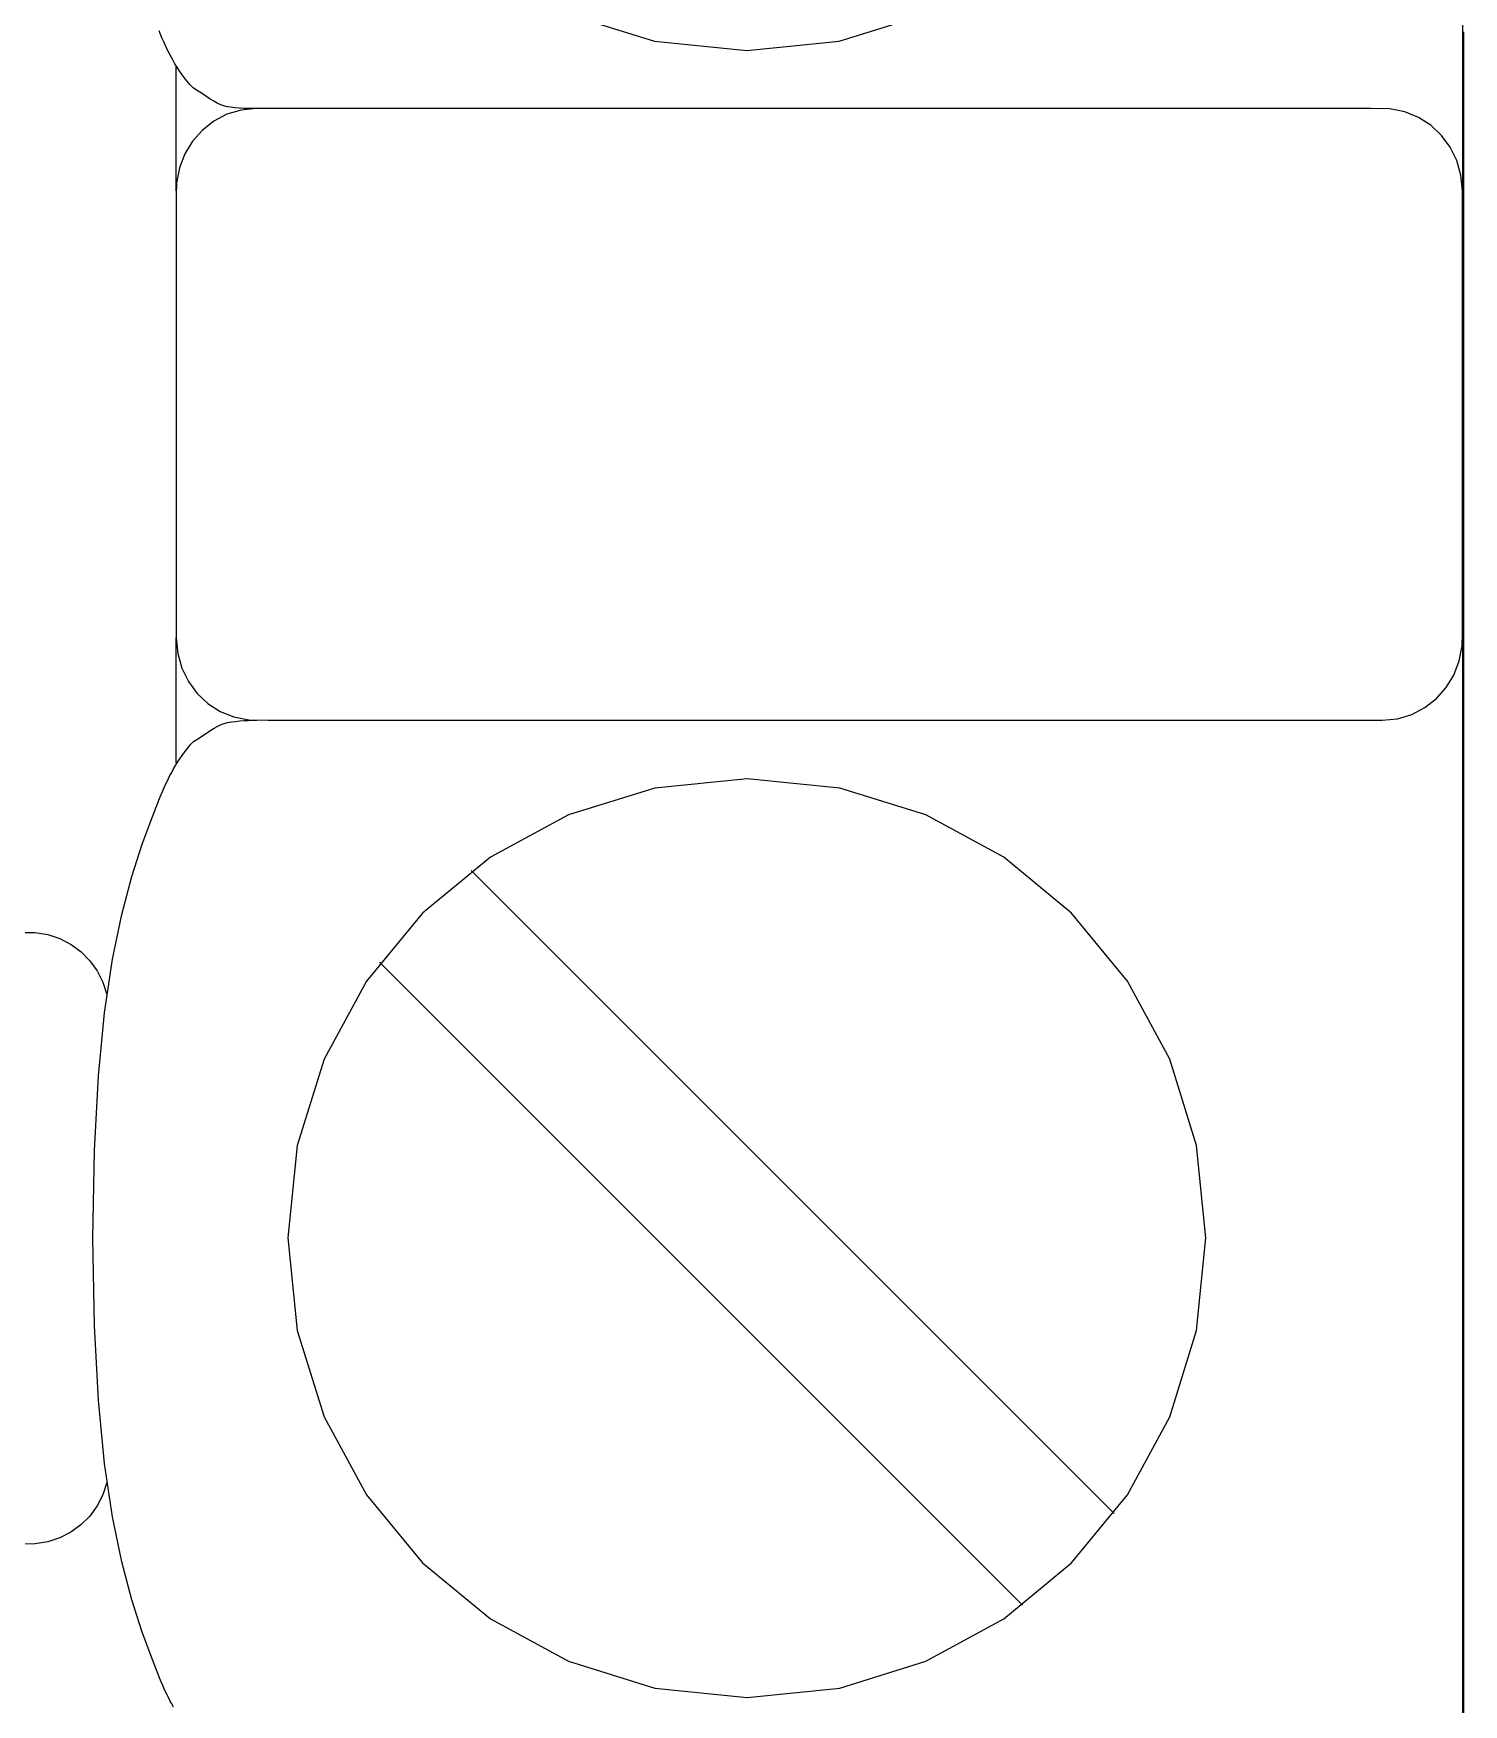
# Model space of a CAD drawing. Extents: x 1 to 47.7, y 0.2 to 35.
# Drawn here: x 35.401 to 35.922, y 9.965 to 10.574 of the extents above; entities that cross this region are included whole.
import ezdxf

# ---------------------------------------------------------------- set-up
doc = ezdxf.new("R2010")
doc.units = 0
doc.header["$MEASUREMENT"] = 0
for name, color, linetype in [('5_1___24__TARGET_LEDS___12', 7, 'CONTINUOUS'), ('6_1__EMPTY_IO_BOARD_POSITI', 7, 'CONTINUOUS'), ('6_2___8__INDEPENDENT_INPUT', 7, 'CONTINUOUS'), ('6_3___8__OPTOISO_INDEPENDE', 7, 'CONTINUOUS'), ('6_4___24__OPTOISO_INDEPEND', 7, 'CONTINUOUS'), ('6_5___8__INDEPENDENT_INPUT', 7, 'CONTINUOUS'), ('6_6___8__INDEPENDENT_INPUT', 7, 'CONTINUOUS'), ('6_7___8__OPTOISO_INDEPENDE', 7, 'CONTINUOUS'), ('6_8___8__OPTOISO_INDEPENDE', 7, 'CONTINUOUS')]:
    doc.layers.add(name, color=color, linetype=linetype)

msp = doc.modelspace()

# ---------------------------------------------------------------- linework, layer by layer
at = {"layer": '5_1___24__TARGET_LEDS___12'}
for points in [[(35.92211, 9.53743), (35.92211, 9.65881), (35.92211, 9.78465), (35.92211, 9.91449), (35.92211, 10.04789), (35.92211, 10.18442), (35.92211, 10.32361), (35.92211, 10.46504), (35.92211, 10.75278)], [(35.59601, 10.58108), (35.62743, 10.57133), (35.66113, 10.56793), (35.69481, 10.57133), (35.72618, 10.58108)], [(35.48242, 10.54681), (35.48092, 10.54682), (35.47935, 10.54684), (35.47775, 10.54689), (35.47615, 10.54697), (35.47459, 10.54709), (35.47311, 10.54726), (35.47174, 10.54749), (35.47051, 10.54778), (35.46937, 10.5482), (35.46812, 10.5488), (35.46687, 10.54948), (35.4656, 10.55024), (35.46433, 10.55105), (35.46306, 10.55188), (35.4618, 10.55273), (35.46054, 10.55356), (35.45929, 10.55435), (35.45813, 10.55558), (35.45707, 10.55689), (35.45607, 10.55817), (35.45515, 10.55943), (35.45428, 10.56067), (35.45347, 10.5619), (35.45271, 10.56313), (35.45201, 10.56436), (35.45134, 10.5656), (35.45072, 10.56677), (35.45016, 10.56786), (35.44964, 10.56892), (35.44913, 10.56998), (35.44862, 10.57109), (35.44809, 10.57229), (35.44753, 10.57361), (35.44691, 10.57511)], [(35.45318, 10.51682), (35.45318, 10.56237)], [(35.45318, 10.30842), (35.45318, 10.35397)], [(35.45218, 9.96435), (35.45152, 9.96558), (35.4509, 9.96675), (35.45034, 9.96784), (35.44981, 9.9689), (35.4493, 9.96996), (35.44879, 9.97108), (35.44827, 9.97227), (35.4477, 9.9736), (35.44708, 9.9751), (35.4446, 9.98142), (35.44079, 9.9917), (35.43698, 10.00349), (35.43331, 10.0173), (35.42995, 10.03368), (35.42707, 10.05314), (35.42481, 10.07621), (35.42334, 10.10341), (35.42281, 10.13527), (35.42334, 10.16713), (35.42481, 10.19433), (35.42707, 10.2174), (35.42995, 10.23686), (35.43331, 10.25323), (35.43698, 10.26705), (35.44079, 10.27884), (35.4446, 10.28912), (35.44708, 10.29543), (35.4477, 10.29693), (35.44827, 10.29826), (35.44879, 10.29946), (35.4493, 10.30057), (35.44981, 10.30163), (35.45034, 10.30269), (35.4509, 10.30378), (35.45152, 10.30495), (35.45218, 10.30619), (35.45289, 10.30742), (35.45365, 10.30865), (35.45446, 10.30988), (35.45532, 10.31112), (35.45625, 10.31238), (35.45724, 10.31366), (35.45831, 10.31497), (35.45946, 10.3162), (35.46071, 10.31699), (35.46197, 10.31782), (35.46324, 10.31866), (35.46451, 10.3195), (35.46578, 10.32031), (35.46704, 10.32106), (35.4683, 10.32175), (35.46955, 10.32235), (35.47069, 10.32277), (35.47191, 10.32308), (35.47329, 10.32334), (35.47477, 10.32354), (35.47633, 10.3237), (35.47793, 10.32382), (35.47953, 10.3239), (35.4811, 10.32394), (35.4826, 10.32395)], [(35.79496, 10.03492), (35.5607, 10.26919)], [(35.39427, 10.24664), (35.40177, 10.24657), (35.40643, 10.24584), (35.41081, 10.24439), (35.41486, 10.24228), (35.4185, 10.23957), (35.42169, 10.23632), (35.42436, 10.2326), (35.42646, 10.22847), (35.42793, 10.22399)], [(35.76154, 10.0015), (35.52727, 10.23576)], [(35.42793, 10.04621), (35.42643, 10.04178), (35.42431, 10.03769), (35.42163, 10.034), (35.41844, 10.03079), (35.41479, 10.02811), (35.41076, 10.02602), (35.4064, 10.02459), (35.40176, 10.02387), (35.39427, 10.0238)]]:
    msp.add_lwpolyline(points, dxfattribs=at)
for points in [[(35.48242, 10.54681), (35.47686, 10.54627), (35.47165, 10.54471), (35.4669, 10.54225), (35.46269, 10.53896), (35.45913, 10.53497), (35.45632, 10.53036), (35.45435, 10.52524), (35.45331, 10.51971), (35.45318, 10.5152), (35.45318, 10.5034), (35.45318, 10.48284), (35.45318, 10.45672), (35.45318, 10.42822), (35.45318, 10.40051), (35.45318, 10.37677), (35.45318, 10.3602), (35.45318, 10.35397), (35.45371, 10.34827), (35.45522, 10.34293), (35.45763, 10.33805), (35.46083, 10.33373), (35.46472, 10.33008), (35.46921, 10.32719), (35.47421, 10.32516), (35.4796, 10.3241), (35.48651, 10.32396), (35.51624, 10.32396), (35.56802, 10.32396), (35.63382, 10.32396), (35.70563, 10.32396), (35.77544, 10.32396), (35.83524, 10.32396), (35.87699, 10.32396), (35.89269, 10.32396), (35.89825, 10.3245), (35.90346, 10.32606), (35.90821, 10.32853), (35.91242, 10.33182), (35.91598, 10.33582), (35.91879, 10.34043), (35.92076, 10.34555), (35.9218, 10.35108), (35.92193, 10.35559), (35.92193, 10.36739), (35.92193, 10.38794), (35.92193, 10.41406), (35.92193, 10.44257), (35.92193, 10.47028), (35.92193, 10.49402), (35.92193, 10.51059), (35.92193, 10.51682), (35.9214, 10.52252), (35.91989, 10.52786), (35.91748, 10.53273), (35.91428, 10.53705), (35.91039, 10.5407), (35.9059, 10.54359), (35.9009, 10.54561), (35.89551, 10.54667), (35.8886, 10.54681), (35.85887, 10.54681), (35.80709, 10.54681), (35.74129, 10.54681), (35.66948, 10.54681), (35.59966, 10.54681), (35.53987, 10.54681), (35.49812, 10.54681)], [(35.66131, 9.96792), (35.69499, 9.97132), (35.72636, 9.98107), (35.75474, 9.9965), (35.77946, 10.01694), (35.79986, 10.04172), (35.81526, 10.07016), (35.82499, 10.10159), (35.82838, 10.13534), (35.82499, 10.16904), (35.81526, 10.20043), (35.79986, 10.22884), (35.77946, 10.2536), (35.75474, 10.27403), (35.72636, 10.28946), (35.69499, 10.29921), (35.66131, 10.3026), (35.6276, 10.29921), (35.59619, 10.28946), (35.56775, 10.27403), (35.54295, 10.2536), (35.52249, 10.22884), (35.50703, 10.20043), (35.49726, 10.16904), (35.49386, 10.13534), (35.49726, 10.10159), (35.50703, 10.07016), (35.52249, 10.04172), (35.54295, 10.01694), (35.56775, 9.9965), (35.59619, 9.98107), (35.6276, 9.97132)]]:
    msp.add_lwpolyline(points, close=True, dxfattribs=at)
at = {"layer": '6_1__EMPTY_IO_BOARD_POSITI'}
msp.add_lwpolyline([(35.92235, 10.5748), (35.92235, 10.37493), (35.92235, 10.17909), (35.92235, 9.98849), (35.92235, 9.80436), (35.92235, 9.71511), (35.92235, 9.62793)], dxfattribs=at)
at = {"layer": '6_2___8__INDEPENDENT_INPUT'}
for points in [[(35.92211, 9.53743), (35.92211, 9.65881), (35.92211, 9.78465), (35.92211, 9.91449), (35.92211, 10.04789), (35.92211, 10.18442), (35.92211, 10.32361), (35.92211, 10.46504), (35.92211, 10.75278)], [(35.59601, 10.58108), (35.62743, 10.57133), (35.66113, 10.56793), (35.69481, 10.57133), (35.72618, 10.58108)], [(35.48242, 10.54681), (35.48092, 10.54682), (35.47935, 10.54684), (35.47775, 10.54689), (35.47615, 10.54697), (35.47459, 10.54709), (35.47311, 10.54726), (35.47174, 10.54749), (35.47051, 10.54778), (35.46937, 10.5482), (35.46812, 10.5488), (35.46687, 10.54948), (35.4656, 10.55024), (35.46433, 10.55105), (35.46306, 10.55188), (35.4618, 10.55273), (35.46054, 10.55356), (35.45929, 10.55435), (35.45813, 10.55558), (35.45707, 10.55689), (35.45607, 10.55817), (35.45515, 10.55943), (35.45428, 10.56067), (35.45347, 10.5619), (35.45271, 10.56313), (35.45201, 10.56436), (35.45134, 10.5656), (35.45072, 10.56677), (35.45016, 10.56786), (35.44964, 10.56892), (35.44913, 10.56998), (35.44862, 10.57109), (35.44809, 10.57229), (35.44753, 10.57361), (35.44691, 10.57511)], [(35.45318, 10.51682), (35.45318, 10.56237)], [(35.45318, 10.30842), (35.45318, 10.35397)], [(35.45218, 9.96435), (35.45152, 9.96558), (35.4509, 9.96675), (35.45034, 9.96784), (35.44981, 9.9689), (35.4493, 9.96996), (35.44879, 9.97108), (35.44827, 9.97227), (35.4477, 9.9736), (35.44708, 9.9751), (35.4446, 9.98142), (35.44079, 9.9917), (35.43698, 10.00349), (35.43331, 10.0173), (35.42995, 10.03368), (35.42707, 10.05314), (35.42481, 10.07621), (35.42334, 10.10341), (35.42281, 10.13527), (35.42334, 10.16713), (35.42481, 10.19433), (35.42707, 10.2174), (35.42995, 10.23686), (35.43331, 10.25323), (35.43698, 10.26705), (35.44079, 10.27884), (35.4446, 10.28912), (35.44708, 10.29543), (35.4477, 10.29693), (35.44827, 10.29826), (35.44879, 10.29946), (35.4493, 10.30057), (35.44981, 10.30163), (35.45034, 10.30269), (35.4509, 10.30378), (35.45152, 10.30495), (35.45218, 10.30619), (35.45289, 10.30742), (35.45365, 10.30865), (35.45446, 10.30988), (35.45532, 10.31112), (35.45625, 10.31238), (35.45724, 10.31366), (35.45831, 10.31497), (35.45946, 10.3162), (35.46071, 10.31699), (35.46197, 10.31782), (35.46324, 10.31866), (35.46451, 10.3195), (35.46578, 10.32031), (35.46704, 10.32106), (35.4683, 10.32175), (35.46955, 10.32235), (35.47069, 10.32277), (35.47191, 10.32308), (35.47329, 10.32334), (35.47477, 10.32354), (35.47633, 10.3237), (35.47793, 10.32382), (35.47953, 10.3239), (35.4811, 10.32394), (35.4826, 10.32395)], [(35.79496, 10.03492), (35.5607, 10.26919)], [(35.39427, 10.24664), (35.40177, 10.24657), (35.40643, 10.24584), (35.41081, 10.24439), (35.41486, 10.24228), (35.4185, 10.23957), (35.42169, 10.23632), (35.42436, 10.2326), (35.42646, 10.22847), (35.42793, 10.22399)], [(35.76154, 10.0015), (35.52727, 10.23576)], [(35.42793, 10.04621), (35.42643, 10.04178), (35.42431, 10.03769), (35.42163, 10.034), (35.41844, 10.03079), (35.41479, 10.02811), (35.41076, 10.02602), (35.4064, 10.02459), (35.40176, 10.02387), (35.39427, 10.0238)]]:
    msp.add_lwpolyline(points, dxfattribs=at)
for points in [[(35.48242, 10.54681), (35.47686, 10.54627), (35.47165, 10.54471), (35.4669, 10.54225), (35.46269, 10.53896), (35.45913, 10.53497), (35.45632, 10.53036), (35.45435, 10.52524), (35.45331, 10.51971), (35.45318, 10.5152), (35.45318, 10.5034), (35.45318, 10.48284), (35.45318, 10.45672), (35.45318, 10.42822), (35.45318, 10.40051), (35.45318, 10.37677), (35.45318, 10.3602), (35.45318, 10.35397), (35.45371, 10.34827), (35.45522, 10.34293), (35.45763, 10.33805), (35.46083, 10.33373), (35.46472, 10.33008), (35.46921, 10.32719), (35.47421, 10.32516), (35.4796, 10.3241), (35.48651, 10.32396), (35.51624, 10.32396), (35.56802, 10.32396), (35.63382, 10.32396), (35.70563, 10.32396), (35.77544, 10.32396), (35.83524, 10.32396), (35.87699, 10.32396), (35.89269, 10.32396), (35.89825, 10.3245), (35.90346, 10.32606), (35.90821, 10.32853), (35.91242, 10.33182), (35.91598, 10.33582), (35.91879, 10.34043), (35.92076, 10.34555), (35.9218, 10.35108), (35.92193, 10.35559), (35.92193, 10.36739), (35.92193, 10.38794), (35.92193, 10.41406), (35.92193, 10.44257), (35.92193, 10.47028), (35.92193, 10.49402), (35.92193, 10.51059), (35.92193, 10.51682), (35.9214, 10.52252), (35.91989, 10.52786), (35.91748, 10.53273), (35.91428, 10.53705), (35.91039, 10.5407), (35.9059, 10.54359), (35.9009, 10.54561), (35.89551, 10.54667), (35.8886, 10.54681), (35.85887, 10.54681), (35.80709, 10.54681), (35.74129, 10.54681), (35.66948, 10.54681), (35.59966, 10.54681), (35.53987, 10.54681), (35.49812, 10.54681)], [(35.66131, 9.96792), (35.69499, 9.97132), (35.72636, 9.98107), (35.75474, 9.9965), (35.77946, 10.01694), (35.79986, 10.04172), (35.81526, 10.07016), (35.82499, 10.10159), (35.82838, 10.13534), (35.82499, 10.16904), (35.81526, 10.20043), (35.79986, 10.22884), (35.77946, 10.2536), (35.75474, 10.27403), (35.72636, 10.28946), (35.69499, 10.29921), (35.66131, 10.3026), (35.6276, 10.29921), (35.59619, 10.28946), (35.56775, 10.27403), (35.54295, 10.2536), (35.52249, 10.22884), (35.50703, 10.20043), (35.49726, 10.16904), (35.49386, 10.13534), (35.49726, 10.10159), (35.50703, 10.07016), (35.52249, 10.04172), (35.54295, 10.01694), (35.56775, 9.9965), (35.59619, 9.98107), (35.6276, 9.97132)]]:
    msp.add_lwpolyline(points, close=True, dxfattribs=at)
at = {"layer": '6_3___8__OPTOISO_INDEPENDE'}
for points in [[(35.92211, 9.53743), (35.92211, 9.65881), (35.92211, 9.78465), (35.92211, 9.91449), (35.92211, 10.04789), (35.92211, 10.18442), (35.92211, 10.32361), (35.92211, 10.46504), (35.92211, 10.75278)], [(35.59601, 10.58108), (35.62743, 10.57133), (35.66113, 10.56793), (35.69481, 10.57133), (35.72618, 10.58108)], [(35.48242, 10.54681), (35.48092, 10.54682), (35.47935, 10.54684), (35.47775, 10.54689), (35.47615, 10.54697), (35.47459, 10.54709), (35.47311, 10.54726), (35.47174, 10.54749), (35.47051, 10.54778), (35.46937, 10.5482), (35.46812, 10.5488), (35.46687, 10.54948), (35.4656, 10.55024), (35.46433, 10.55105), (35.46306, 10.55188), (35.4618, 10.55273), (35.46054, 10.55356), (35.45929, 10.55435), (35.45813, 10.55558), (35.45707, 10.55689), (35.45607, 10.55817), (35.45515, 10.55943), (35.45428, 10.56067), (35.45347, 10.5619), (35.45271, 10.56313), (35.45201, 10.56436), (35.45134, 10.5656), (35.45072, 10.56677), (35.45016, 10.56786), (35.44964, 10.56892), (35.44913, 10.56998), (35.44862, 10.57109), (35.44809, 10.57229), (35.44753, 10.57361), (35.44691, 10.57511)], [(35.45318, 10.51682), (35.45318, 10.56237)], [(35.45318, 10.30842), (35.45318, 10.35397)], [(35.45218, 9.96435), (35.45152, 9.96558), (35.4509, 9.96675), (35.45034, 9.96784), (35.44981, 9.9689), (35.4493, 9.96996), (35.44879, 9.97108), (35.44827, 9.97227), (35.4477, 9.9736), (35.44708, 9.9751), (35.4446, 9.98142), (35.44079, 9.9917), (35.43698, 10.00349), (35.43331, 10.0173), (35.42995, 10.03368), (35.42707, 10.05314), (35.42481, 10.07621), (35.42334, 10.10341), (35.42281, 10.13527), (35.42334, 10.16713), (35.42481, 10.19433), (35.42707, 10.2174), (35.42995, 10.23686), (35.43331, 10.25323), (35.43698, 10.26705), (35.44079, 10.27884), (35.4446, 10.28912), (35.44708, 10.29543), (35.4477, 10.29693), (35.44827, 10.29826), (35.44879, 10.29946), (35.4493, 10.30057), (35.44981, 10.30163), (35.45034, 10.30269), (35.4509, 10.30378), (35.45152, 10.30495), (35.45218, 10.30619), (35.45289, 10.30742), (35.45365, 10.30865), (35.45446, 10.30988), (35.45532, 10.31112), (35.45625, 10.31238), (35.45724, 10.31366), (35.45831, 10.31497), (35.45946, 10.3162), (35.46071, 10.31699), (35.46197, 10.31782), (35.46324, 10.31866), (35.46451, 10.3195), (35.46578, 10.32031), (35.46704, 10.32106), (35.4683, 10.32175), (35.46955, 10.32235), (35.47069, 10.32277), (35.47191, 10.32308), (35.47329, 10.32334), (35.47477, 10.32354), (35.47633, 10.3237), (35.47793, 10.32382), (35.47953, 10.3239), (35.4811, 10.32394), (35.4826, 10.32395)], [(35.79496, 10.03492), (35.5607, 10.26919)], [(35.39427, 10.24664), (35.40177, 10.24657), (35.40643, 10.24584), (35.41081, 10.24439), (35.41486, 10.24228), (35.4185, 10.23957), (35.42169, 10.23632), (35.42436, 10.2326), (35.42646, 10.22847), (35.42793, 10.22399)], [(35.76154, 10.0015), (35.52727, 10.23576)], [(35.42793, 10.04621), (35.42643, 10.04178), (35.42431, 10.03769), (35.42163, 10.034), (35.41844, 10.03079), (35.41479, 10.02811), (35.41076, 10.02602), (35.4064, 10.02459), (35.40176, 10.02387), (35.39427, 10.0238)]]:
    msp.add_lwpolyline(points, dxfattribs=at)
for points in [[(35.48242, 10.54681), (35.47686, 10.54627), (35.47165, 10.54471), (35.4669, 10.54225), (35.46269, 10.53896), (35.45913, 10.53497), (35.45632, 10.53036), (35.45435, 10.52524), (35.45331, 10.51971), (35.45318, 10.5152), (35.45318, 10.5034), (35.45318, 10.48284), (35.45318, 10.45672), (35.45318, 10.42822), (35.45318, 10.40051), (35.45318, 10.37677), (35.45318, 10.3602), (35.45318, 10.35397), (35.45371, 10.34827), (35.45522, 10.34293), (35.45763, 10.33805), (35.46083, 10.33373), (35.46472, 10.33008), (35.46921, 10.32719), (35.47421, 10.32516), (35.4796, 10.3241), (35.48651, 10.32396), (35.51624, 10.32396), (35.56802, 10.32396), (35.63382, 10.32396), (35.70563, 10.32396), (35.77544, 10.32396), (35.83524, 10.32396), (35.87699, 10.32396), (35.89269, 10.32396), (35.89825, 10.3245), (35.90346, 10.32606), (35.90821, 10.32853), (35.91242, 10.33182), (35.91598, 10.33582), (35.91879, 10.34043), (35.92076, 10.34555), (35.9218, 10.35108), (35.92193, 10.35559), (35.92193, 10.36739), (35.92193, 10.38794), (35.92193, 10.41406), (35.92193, 10.44257), (35.92193, 10.47028), (35.92193, 10.49402), (35.92193, 10.51059), (35.92193, 10.51682), (35.9214, 10.52252), (35.91989, 10.52786), (35.91748, 10.53273), (35.91428, 10.53705), (35.91039, 10.5407), (35.9059, 10.54359), (35.9009, 10.54561), (35.89551, 10.54667), (35.8886, 10.54681), (35.85887, 10.54681), (35.80709, 10.54681), (35.74129, 10.54681), (35.66948, 10.54681), (35.59966, 10.54681), (35.53987, 10.54681), (35.49812, 10.54681)], [(35.66131, 9.96792), (35.69499, 9.97132), (35.72636, 9.98107), (35.75474, 9.9965), (35.77946, 10.01694), (35.79986, 10.04172), (35.81526, 10.07016), (35.82499, 10.10159), (35.82838, 10.13534), (35.82499, 10.16904), (35.81526, 10.20043), (35.79986, 10.22884), (35.77946, 10.2536), (35.75474, 10.27403), (35.72636, 10.28946), (35.69499, 10.29921), (35.66131, 10.3026), (35.6276, 10.29921), (35.59619, 10.28946), (35.56775, 10.27403), (35.54295, 10.2536), (35.52249, 10.22884), (35.50703, 10.20043), (35.49726, 10.16904), (35.49386, 10.13534), (35.49726, 10.10159), (35.50703, 10.07016), (35.52249, 10.04172), (35.54295, 10.01694), (35.56775, 9.9965), (35.59619, 9.98107), (35.6276, 9.97132)]]:
    msp.add_lwpolyline(points, close=True, dxfattribs=at)
at = {"layer": '6_4___24__OPTOISO_INDEPEND'}
for points in [[(35.92211, 9.53743), (35.92211, 9.65881), (35.92211, 9.78465), (35.92211, 9.91449), (35.92211, 10.04789), (35.92211, 10.18442), (35.92211, 10.32361), (35.92211, 10.46504), (35.92211, 10.75278)], [(35.59601, 10.58108), (35.62743, 10.57133), (35.66113, 10.56793), (35.69481, 10.57133), (35.72618, 10.58108)], [(35.48242, 10.54681), (35.48092, 10.54682), (35.47935, 10.54684), (35.47775, 10.54689), (35.47615, 10.54697), (35.47459, 10.54709), (35.47311, 10.54726), (35.47174, 10.54749), (35.47051, 10.54778), (35.46937, 10.5482), (35.46812, 10.5488), (35.46687, 10.54948), (35.4656, 10.55024), (35.46433, 10.55105), (35.46306, 10.55188), (35.4618, 10.55273), (35.46054, 10.55356), (35.45929, 10.55435), (35.45813, 10.55558), (35.45707, 10.55689), (35.45607, 10.55817), (35.45515, 10.55943), (35.45428, 10.56067), (35.45347, 10.5619), (35.45271, 10.56313), (35.45201, 10.56436), (35.45134, 10.5656), (35.45072, 10.56677), (35.45016, 10.56786), (35.44964, 10.56892), (35.44913, 10.56998), (35.44862, 10.57109), (35.44809, 10.57229), (35.44753, 10.57361), (35.44691, 10.57511)], [(35.45318, 10.51682), (35.45318, 10.56237)], [(35.45318, 10.30842), (35.45318, 10.35397)], [(35.45218, 9.96435), (35.45152, 9.96558), (35.4509, 9.96675), (35.45034, 9.96784), (35.44981, 9.9689), (35.4493, 9.96996), (35.44879, 9.97108), (35.44827, 9.97227), (35.4477, 9.9736), (35.44708, 9.9751), (35.4446, 9.98142), (35.44079, 9.9917), (35.43698, 10.00349), (35.43331, 10.0173), (35.42995, 10.03368), (35.42707, 10.05314), (35.42481, 10.07621), (35.42334, 10.10341), (35.42281, 10.13527), (35.42334, 10.16713), (35.42481, 10.19433), (35.42707, 10.2174), (35.42995, 10.23686), (35.43331, 10.25323), (35.43698, 10.26705), (35.44079, 10.27884), (35.4446, 10.28912), (35.44708, 10.29543), (35.4477, 10.29693), (35.44827, 10.29826), (35.44879, 10.29946), (35.4493, 10.30057), (35.44981, 10.30163), (35.45034, 10.30269), (35.4509, 10.30378), (35.45152, 10.30495), (35.45218, 10.30619), (35.45289, 10.30742), (35.45365, 10.30865), (35.45446, 10.30988), (35.45532, 10.31112), (35.45625, 10.31238), (35.45724, 10.31366), (35.45831, 10.31497), (35.45946, 10.3162), (35.46071, 10.31699), (35.46197, 10.31782), (35.46324, 10.31866), (35.46451, 10.3195), (35.46578, 10.32031), (35.46704, 10.32106), (35.4683, 10.32175), (35.46955, 10.32235), (35.47069, 10.32277), (35.47191, 10.32308), (35.47329, 10.32334), (35.47477, 10.32354), (35.47633, 10.3237), (35.47793, 10.32382), (35.47953, 10.3239), (35.4811, 10.32394), (35.4826, 10.32395)], [(35.79496, 10.03492), (35.5607, 10.26919)], [(35.39427, 10.24664), (35.40177, 10.24657), (35.40643, 10.24584), (35.41081, 10.24439), (35.41486, 10.24228), (35.4185, 10.23957), (35.42169, 10.23632), (35.42436, 10.2326), (35.42646, 10.22847), (35.42793, 10.22399)], [(35.76154, 10.0015), (35.52727, 10.23576)], [(35.42793, 10.04621), (35.42643, 10.04178), (35.42431, 10.03769), (35.42163, 10.034), (35.41844, 10.03079), (35.41479, 10.02811), (35.41076, 10.02602), (35.4064, 10.02459), (35.40176, 10.02387), (35.39427, 10.0238)]]:
    msp.add_lwpolyline(points, dxfattribs=at)
for points in [[(35.48242, 10.54681), (35.47686, 10.54627), (35.47165, 10.54471), (35.4669, 10.54225), (35.46269, 10.53896), (35.45913, 10.53497), (35.45632, 10.53036), (35.45435, 10.52524), (35.45331, 10.51971), (35.45318, 10.5152), (35.45318, 10.5034), (35.45318, 10.48284), (35.45318, 10.45672), (35.45318, 10.42822), (35.45318, 10.40051), (35.45318, 10.37677), (35.45318, 10.3602), (35.45318, 10.35397), (35.45371, 10.34827), (35.45522, 10.34293), (35.45763, 10.33805), (35.46083, 10.33373), (35.46472, 10.33008), (35.46921, 10.32719), (35.47421, 10.32516), (35.4796, 10.3241), (35.48651, 10.32396), (35.51624, 10.32396), (35.56802, 10.32396), (35.63382, 10.32396), (35.70563, 10.32396), (35.77544, 10.32396), (35.83524, 10.32396), (35.87699, 10.32396), (35.89269, 10.32396), (35.89825, 10.3245), (35.90346, 10.32606), (35.90821, 10.32853), (35.91242, 10.33182), (35.91598, 10.33582), (35.91879, 10.34043), (35.92076, 10.34555), (35.9218, 10.35108), (35.92193, 10.35559), (35.92193, 10.36739), (35.92193, 10.38794), (35.92193, 10.41406), (35.92193, 10.44257), (35.92193, 10.47028), (35.92193, 10.49402), (35.92193, 10.51059), (35.92193, 10.51682), (35.9214, 10.52252), (35.91989, 10.52786), (35.91748, 10.53273), (35.91428, 10.53705), (35.91039, 10.5407), (35.9059, 10.54359), (35.9009, 10.54561), (35.89551, 10.54667), (35.8886, 10.54681), (35.85887, 10.54681), (35.80709, 10.54681), (35.74129, 10.54681), (35.66948, 10.54681), (35.59966, 10.54681), (35.53987, 10.54681), (35.49812, 10.54681)], [(35.66131, 9.96792), (35.69499, 9.97132), (35.72636, 9.98107), (35.75474, 9.9965), (35.77946, 10.01694), (35.79986, 10.04172), (35.81526, 10.07016), (35.82499, 10.10159), (35.82838, 10.13534), (35.82499, 10.16904), (35.81526, 10.20043), (35.79986, 10.22884), (35.77946, 10.2536), (35.75474, 10.27403), (35.72636, 10.28946), (35.69499, 10.29921), (35.66131, 10.3026), (35.6276, 10.29921), (35.59619, 10.28946), (35.56775, 10.27403), (35.54295, 10.2536), (35.52249, 10.22884), (35.50703, 10.20043), (35.49726, 10.16904), (35.49386, 10.13534), (35.49726, 10.10159), (35.50703, 10.07016), (35.52249, 10.04172), (35.54295, 10.01694), (35.56775, 9.9965), (35.59619, 9.98107), (35.6276, 9.97132)]]:
    msp.add_lwpolyline(points, close=True, dxfattribs=at)
at = {"layer": '6_5___8__INDEPENDENT_INPUT'}
for points in [[(35.92211, 9.53743), (35.92211, 9.65881), (35.92211, 9.78465), (35.92211, 9.91449), (35.92211, 10.04789), (35.92211, 10.18442), (35.92211, 10.32361), (35.92211, 10.46504), (35.92211, 10.75278)], [(35.59601, 10.58108), (35.62743, 10.57133), (35.66113, 10.56793), (35.69481, 10.57133), (35.72618, 10.58108)], [(35.48242, 10.54681), (35.48092, 10.54682), (35.47935, 10.54684), (35.47775, 10.54689), (35.47615, 10.54697), (35.47459, 10.54709), (35.47311, 10.54726), (35.47174, 10.54749), (35.47051, 10.54778), (35.46937, 10.5482), (35.46812, 10.5488), (35.46687, 10.54948), (35.4656, 10.55024), (35.46433, 10.55105), (35.46306, 10.55188), (35.4618, 10.55273), (35.46054, 10.55356), (35.45929, 10.55435), (35.45813, 10.55558), (35.45707, 10.55689), (35.45607, 10.55817), (35.45515, 10.55943), (35.45428, 10.56067), (35.45347, 10.5619), (35.45271, 10.56313), (35.45201, 10.56436), (35.45134, 10.5656), (35.45072, 10.56677), (35.45016, 10.56786), (35.44964, 10.56892), (35.44913, 10.56998), (35.44862, 10.57109), (35.44809, 10.57229), (35.44753, 10.57361), (35.44691, 10.57511)], [(35.45318, 10.51682), (35.45318, 10.56237)], [(35.45318, 10.30842), (35.45318, 10.35397)], [(35.45218, 9.96435), (35.45152, 9.96558), (35.4509, 9.96675), (35.45034, 9.96784), (35.44981, 9.9689), (35.4493, 9.96996), (35.44879, 9.97108), (35.44827, 9.97227), (35.4477, 9.9736), (35.44708, 9.9751), (35.4446, 9.98142), (35.44079, 9.9917), (35.43698, 10.00349), (35.43331, 10.0173), (35.42995, 10.03368), (35.42707, 10.05314), (35.42481, 10.07621), (35.42334, 10.10341), (35.42281, 10.13527), (35.42334, 10.16713), (35.42481, 10.19433), (35.42707, 10.2174), (35.42995, 10.23686), (35.43331, 10.25323), (35.43698, 10.26705), (35.44079, 10.27884), (35.4446, 10.28912), (35.44708, 10.29543), (35.4477, 10.29693), (35.44827, 10.29826), (35.44879, 10.29946), (35.4493, 10.30057), (35.44981, 10.30163), (35.45034, 10.30269), (35.4509, 10.30378), (35.45152, 10.30495), (35.45218, 10.30619), (35.45289, 10.30742), (35.45365, 10.30865), (35.45446, 10.30988), (35.45532, 10.31112), (35.45625, 10.31238), (35.45724, 10.31366), (35.45831, 10.31497), (35.45946, 10.3162), (35.46071, 10.31699), (35.46197, 10.31782), (35.46324, 10.31866), (35.46451, 10.3195), (35.46578, 10.32031), (35.46704, 10.32106), (35.4683, 10.32175), (35.46955, 10.32235), (35.47069, 10.32277), (35.47191, 10.32308), (35.47329, 10.32334), (35.47477, 10.32354), (35.47633, 10.3237), (35.47793, 10.32382), (35.47953, 10.3239), (35.4811, 10.32394), (35.4826, 10.32395)], [(35.79496, 10.03492), (35.5607, 10.26919)], [(35.39427, 10.24664), (35.40177, 10.24657), (35.40643, 10.24584), (35.41081, 10.24439), (35.41486, 10.24228), (35.4185, 10.23957), (35.42169, 10.23632), (35.42436, 10.2326), (35.42646, 10.22847), (35.42793, 10.22399)], [(35.76154, 10.0015), (35.52727, 10.23576)], [(35.42793, 10.04621), (35.42643, 10.04178), (35.42431, 10.03769), (35.42163, 10.034), (35.41844, 10.03079), (35.41479, 10.02811), (35.41076, 10.02602), (35.4064, 10.02459), (35.40176, 10.02387), (35.39427, 10.0238)]]:
    msp.add_lwpolyline(points, dxfattribs=at)
for points in [[(35.48242, 10.54681), (35.47686, 10.54627), (35.47165, 10.54471), (35.4669, 10.54225), (35.46269, 10.53896), (35.45913, 10.53497), (35.45632, 10.53036), (35.45435, 10.52524), (35.45331, 10.51971), (35.45318, 10.5152), (35.45318, 10.5034), (35.45318, 10.48284), (35.45318, 10.45672), (35.45318, 10.42822), (35.45318, 10.40051), (35.45318, 10.37677), (35.45318, 10.3602), (35.45318, 10.35397), (35.45371, 10.34827), (35.45522, 10.34293), (35.45763, 10.33805), (35.46083, 10.33373), (35.46472, 10.33008), (35.46921, 10.32719), (35.47421, 10.32516), (35.4796, 10.3241), (35.48651, 10.32396), (35.51624, 10.32396), (35.56802, 10.32396), (35.63382, 10.32396), (35.70563, 10.32396), (35.77544, 10.32396), (35.83524, 10.32396), (35.87699, 10.32396), (35.89269, 10.32396), (35.89825, 10.3245), (35.90346, 10.32606), (35.90821, 10.32853), (35.91242, 10.33182), (35.91598, 10.33582), (35.91879, 10.34043), (35.92076, 10.34555), (35.9218, 10.35108), (35.92193, 10.35559), (35.92193, 10.36739), (35.92193, 10.38794), (35.92193, 10.41406), (35.92193, 10.44257), (35.92193, 10.47028), (35.92193, 10.49402), (35.92193, 10.51059), (35.92193, 10.51682), (35.9214, 10.52252), (35.91989, 10.52786), (35.91748, 10.53273), (35.91428, 10.53705), (35.91039, 10.5407), (35.9059, 10.54359), (35.9009, 10.54561), (35.89551, 10.54667), (35.8886, 10.54681), (35.85887, 10.54681), (35.80709, 10.54681), (35.74129, 10.54681), (35.66948, 10.54681), (35.59966, 10.54681), (35.53987, 10.54681), (35.49812, 10.54681)], [(35.66131, 9.96792), (35.69499, 9.97132), (35.72636, 9.98107), (35.75474, 9.9965), (35.77946, 10.01694), (35.79986, 10.04172), (35.81526, 10.07016), (35.82499, 10.10159), (35.82838, 10.13534), (35.82499, 10.16904), (35.81526, 10.20043), (35.79986, 10.22884), (35.77946, 10.2536), (35.75474, 10.27403), (35.72636, 10.28946), (35.69499, 10.29921), (35.66131, 10.3026), (35.6276, 10.29921), (35.59619, 10.28946), (35.56775, 10.27403), (35.54295, 10.2536), (35.52249, 10.22884), (35.50703, 10.20043), (35.49726, 10.16904), (35.49386, 10.13534), (35.49726, 10.10159), (35.50703, 10.07016), (35.52249, 10.04172), (35.54295, 10.01694), (35.56775, 9.9965), (35.59619, 9.98107), (35.6276, 9.97132)]]:
    msp.add_lwpolyline(points, close=True, dxfattribs=at)
at = {"layer": '6_6___8__INDEPENDENT_INPUT'}
for points in [[(35.92211, 9.53743), (35.92211, 9.65881), (35.92211, 9.78465), (35.92211, 9.91449), (35.92211, 10.04789), (35.92211, 10.18442), (35.92211, 10.32361), (35.92211, 10.46504), (35.92211, 10.75278)], [(35.59601, 10.58108), (35.62743, 10.57133), (35.66113, 10.56793), (35.69481, 10.57133), (35.72618, 10.58108)], [(35.48242, 10.54681), (35.48092, 10.54682), (35.47935, 10.54684), (35.47775, 10.54689), (35.47615, 10.54697), (35.47459, 10.54709), (35.47311, 10.54726), (35.47174, 10.54749), (35.47051, 10.54778), (35.46937, 10.5482), (35.46812, 10.5488), (35.46687, 10.54948), (35.4656, 10.55024), (35.46433, 10.55105), (35.46306, 10.55188), (35.4618, 10.55273), (35.46054, 10.55356), (35.45929, 10.55435), (35.45813, 10.55558), (35.45707, 10.55689), (35.45607, 10.55817), (35.45515, 10.55943), (35.45428, 10.56067), (35.45347, 10.5619), (35.45271, 10.56313), (35.45201, 10.56436), (35.45134, 10.5656), (35.45072, 10.56677), (35.45016, 10.56786), (35.44964, 10.56892), (35.44913, 10.56998), (35.44862, 10.57109), (35.44809, 10.57229), (35.44753, 10.57361), (35.44691, 10.57511)], [(35.45318, 10.51682), (35.45318, 10.56237)], [(35.45318, 10.30842), (35.45318, 10.35397)], [(35.45218, 9.96435), (35.45152, 9.96558), (35.4509, 9.96675), (35.45034, 9.96784), (35.44981, 9.9689), (35.4493, 9.96996), (35.44879, 9.97108), (35.44827, 9.97227), (35.4477, 9.9736), (35.44708, 9.9751), (35.4446, 9.98142), (35.44079, 9.9917), (35.43698, 10.00349), (35.43331, 10.0173), (35.42995, 10.03368), (35.42707, 10.05314), (35.42481, 10.07621), (35.42334, 10.10341), (35.42281, 10.13527), (35.42334, 10.16713), (35.42481, 10.19433), (35.42707, 10.2174), (35.42995, 10.23686), (35.43331, 10.25323), (35.43698, 10.26705), (35.44079, 10.27884), (35.4446, 10.28912), (35.44708, 10.29543), (35.4477, 10.29693), (35.44827, 10.29826), (35.44879, 10.29946), (35.4493, 10.30057), (35.44981, 10.30163), (35.45034, 10.30269), (35.4509, 10.30378), (35.45152, 10.30495), (35.45218, 10.30619), (35.45289, 10.30742), (35.45365, 10.30865), (35.45446, 10.30988), (35.45532, 10.31112), (35.45625, 10.31238), (35.45724, 10.31366), (35.45831, 10.31497), (35.45946, 10.3162), (35.46071, 10.31699), (35.46197, 10.31782), (35.46324, 10.31866), (35.46451, 10.3195), (35.46578, 10.32031), (35.46704, 10.32106), (35.4683, 10.32175), (35.46955, 10.32235), (35.47069, 10.32277), (35.47191, 10.32308), (35.47329, 10.32334), (35.47477, 10.32354), (35.47633, 10.3237), (35.47793, 10.32382), (35.47953, 10.3239), (35.4811, 10.32394), (35.4826, 10.32395)], [(35.79496, 10.03492), (35.5607, 10.26919)], [(35.39427, 10.24664), (35.40177, 10.24657), (35.40643, 10.24584), (35.41081, 10.24439), (35.41486, 10.24228), (35.4185, 10.23957), (35.42169, 10.23632), (35.42436, 10.2326), (35.42646, 10.22847), (35.42793, 10.22399)], [(35.76154, 10.0015), (35.52727, 10.23576)], [(35.42793, 10.04621), (35.42643, 10.04178), (35.42431, 10.03769), (35.42163, 10.034), (35.41844, 10.03079), (35.41479, 10.02811), (35.41076, 10.02602), (35.4064, 10.02459), (35.40176, 10.02387), (35.39427, 10.0238)]]:
    msp.add_lwpolyline(points, dxfattribs=at)
for points in [[(35.48242, 10.54681), (35.47686, 10.54627), (35.47165, 10.54471), (35.4669, 10.54225), (35.46269, 10.53896), (35.45913, 10.53497), (35.45632, 10.53036), (35.45435, 10.52524), (35.45331, 10.51971), (35.45318, 10.5152), (35.45318, 10.5034), (35.45318, 10.48284), (35.45318, 10.45672), (35.45318, 10.42822), (35.45318, 10.40051), (35.45318, 10.37677), (35.45318, 10.3602), (35.45318, 10.35397), (35.45371, 10.34827), (35.45522, 10.34293), (35.45763, 10.33805), (35.46083, 10.33373), (35.46472, 10.33008), (35.46921, 10.32719), (35.47421, 10.32516), (35.4796, 10.3241), (35.48651, 10.32396), (35.51624, 10.32396), (35.56802, 10.32396), (35.63382, 10.32396), (35.70563, 10.32396), (35.77544, 10.32396), (35.83524, 10.32396), (35.87699, 10.32396), (35.89269, 10.32396), (35.89825, 10.3245), (35.90346, 10.32606), (35.90821, 10.32853), (35.91242, 10.33182), (35.91598, 10.33582), (35.91879, 10.34043), (35.92076, 10.34555), (35.9218, 10.35108), (35.92193, 10.35559), (35.92193, 10.36739), (35.92193, 10.38794), (35.92193, 10.41406), (35.92193, 10.44257), (35.92193, 10.47028), (35.92193, 10.49402), (35.92193, 10.51059), (35.92193, 10.51682), (35.9214, 10.52252), (35.91989, 10.52786), (35.91748, 10.53273), (35.91428, 10.53705), (35.91039, 10.5407), (35.9059, 10.54359), (35.9009, 10.54561), (35.89551, 10.54667), (35.8886, 10.54681), (35.85887, 10.54681), (35.80709, 10.54681), (35.74129, 10.54681), (35.66948, 10.54681), (35.59966, 10.54681), (35.53987, 10.54681), (35.49812, 10.54681)], [(35.66131, 9.96792), (35.69499, 9.97132), (35.72636, 9.98107), (35.75474, 9.9965), (35.77946, 10.01694), (35.79986, 10.04172), (35.81526, 10.07016), (35.82499, 10.10159), (35.82838, 10.13534), (35.82499, 10.16904), (35.81526, 10.20043), (35.79986, 10.22884), (35.77946, 10.2536), (35.75474, 10.27403), (35.72636, 10.28946), (35.69499, 10.29921), (35.66131, 10.3026), (35.6276, 10.29921), (35.59619, 10.28946), (35.56775, 10.27403), (35.54295, 10.2536), (35.52249, 10.22884), (35.50703, 10.20043), (35.49726, 10.16904), (35.49386, 10.13534), (35.49726, 10.10159), (35.50703, 10.07016), (35.52249, 10.04172), (35.54295, 10.01694), (35.56775, 9.9965), (35.59619, 9.98107), (35.6276, 9.97132)]]:
    msp.add_lwpolyline(points, close=True, dxfattribs=at)
at = {"layer": '6_7___8__OPTOISO_INDEPENDE'}
for points in [[(35.92211, 9.53743), (35.92211, 9.65881), (35.92211, 9.78465), (35.92211, 9.91449), (35.92211, 10.04789), (35.92211, 10.18442), (35.92211, 10.32361), (35.92211, 10.46504), (35.92211, 10.75278)], [(35.59601, 10.58108), (35.62743, 10.57133), (35.66113, 10.56793), (35.69481, 10.57133), (35.72618, 10.58108)], [(35.48242, 10.54681), (35.48092, 10.54682), (35.47935, 10.54684), (35.47775, 10.54689), (35.47615, 10.54697), (35.47459, 10.54709), (35.47311, 10.54726), (35.47174, 10.54749), (35.47051, 10.54778), (35.46937, 10.5482), (35.46812, 10.5488), (35.46687, 10.54948), (35.4656, 10.55024), (35.46433, 10.55105), (35.46306, 10.55188), (35.4618, 10.55273), (35.46054, 10.55356), (35.45929, 10.55435), (35.45813, 10.55558), (35.45707, 10.55689), (35.45607, 10.55817), (35.45515, 10.55943), (35.45428, 10.56067), (35.45347, 10.5619), (35.45271, 10.56313), (35.45201, 10.56436), (35.45134, 10.5656), (35.45072, 10.56677), (35.45016, 10.56786), (35.44964, 10.56892), (35.44913, 10.56998), (35.44862, 10.57109), (35.44809, 10.57229), (35.44753, 10.57361), (35.44691, 10.57511)], [(35.45318, 10.51682), (35.45318, 10.56237)], [(35.45318, 10.30842), (35.45318, 10.35397)], [(35.45218, 9.96435), (35.45152, 9.96558), (35.4509, 9.96675), (35.45034, 9.96784), (35.44981, 9.9689), (35.4493, 9.96996), (35.44879, 9.97108), (35.44827, 9.97227), (35.4477, 9.9736), (35.44708, 9.9751), (35.4446, 9.98142), (35.44079, 9.9917), (35.43698, 10.00349), (35.43331, 10.0173), (35.42995, 10.03368), (35.42707, 10.05314), (35.42481, 10.07621), (35.42334, 10.10341), (35.42281, 10.13527), (35.42334, 10.16713), (35.42481, 10.19433), (35.42707, 10.2174), (35.42995, 10.23686), (35.43331, 10.25323), (35.43698, 10.26705), (35.44079, 10.27884), (35.4446, 10.28912), (35.44708, 10.29543), (35.4477, 10.29693), (35.44827, 10.29826), (35.44879, 10.29946), (35.4493, 10.30057), (35.44981, 10.30163), (35.45034, 10.30269), (35.4509, 10.30378), (35.45152, 10.30495), (35.45218, 10.30619), (35.45289, 10.30742), (35.45365, 10.30865), (35.45446, 10.30988), (35.45532, 10.31112), (35.45625, 10.31238), (35.45724, 10.31366), (35.45831, 10.31497), (35.45946, 10.3162), (35.46071, 10.31699), (35.46197, 10.31782), (35.46324, 10.31866), (35.46451, 10.3195), (35.46578, 10.32031), (35.46704, 10.32106), (35.4683, 10.32175), (35.46955, 10.32235), (35.47069, 10.32277), (35.47191, 10.32308), (35.47329, 10.32334), (35.47477, 10.32354), (35.47633, 10.3237), (35.47793, 10.32382), (35.47953, 10.3239), (35.4811, 10.32394), (35.4826, 10.32395)], [(35.79496, 10.03492), (35.5607, 10.26919)], [(35.39427, 10.24664), (35.40177, 10.24657), (35.40643, 10.24584), (35.41081, 10.24439), (35.41486, 10.24228), (35.4185, 10.23957), (35.42169, 10.23632), (35.42436, 10.2326), (35.42646, 10.22847), (35.42793, 10.22399)], [(35.76154, 10.0015), (35.52727, 10.23576)], [(35.42793, 10.04621), (35.42643, 10.04178), (35.42431, 10.03769), (35.42163, 10.034), (35.41844, 10.03079), (35.41479, 10.02811), (35.41076, 10.02602), (35.4064, 10.02459), (35.40176, 10.02387), (35.39427, 10.0238)]]:
    msp.add_lwpolyline(points, dxfattribs=at)
for points in [[(35.48242, 10.54681), (35.47686, 10.54627), (35.47165, 10.54471), (35.4669, 10.54225), (35.46269, 10.53896), (35.45913, 10.53497), (35.45632, 10.53036), (35.45435, 10.52524), (35.45331, 10.51971), (35.45318, 10.5152), (35.45318, 10.5034), (35.45318, 10.48284), (35.45318, 10.45672), (35.45318, 10.42822), (35.45318, 10.40051), (35.45318, 10.37677), (35.45318, 10.3602), (35.45318, 10.35397), (35.45371, 10.34827), (35.45522, 10.34293), (35.45763, 10.33805), (35.46083, 10.33373), (35.46472, 10.33008), (35.46921, 10.32719), (35.47421, 10.32516), (35.4796, 10.3241), (35.48651, 10.32396), (35.51624, 10.32396), (35.56802, 10.32396), (35.63382, 10.32396), (35.70563, 10.32396), (35.77544, 10.32396), (35.83524, 10.32396), (35.87699, 10.32396), (35.89269, 10.32396), (35.89825, 10.3245), (35.90346, 10.32606), (35.90821, 10.32853), (35.91242, 10.33182), (35.91598, 10.33582), (35.91879, 10.34043), (35.92076, 10.34555), (35.9218, 10.35108), (35.92193, 10.35559), (35.92193, 10.36739), (35.92193, 10.38794), (35.92193, 10.41406), (35.92193, 10.44257), (35.92193, 10.47028), (35.92193, 10.49402), (35.92193, 10.51059), (35.92193, 10.51682), (35.9214, 10.52252), (35.91989, 10.52786), (35.91748, 10.53273), (35.91428, 10.53705), (35.91039, 10.5407), (35.9059, 10.54359), (35.9009, 10.54561), (35.89551, 10.54667), (35.8886, 10.54681), (35.85887, 10.54681), (35.80709, 10.54681), (35.74129, 10.54681), (35.66948, 10.54681), (35.59966, 10.54681), (35.53987, 10.54681), (35.49812, 10.54681)], [(35.66131, 9.96792), (35.69499, 9.97132), (35.72636, 9.98107), (35.75474, 9.9965), (35.77946, 10.01694), (35.79986, 10.04172), (35.81526, 10.07016), (35.82499, 10.10159), (35.82838, 10.13534), (35.82499, 10.16904), (35.81526, 10.20043), (35.79986, 10.22884), (35.77946, 10.2536), (35.75474, 10.27403), (35.72636, 10.28946), (35.69499, 10.29921), (35.66131, 10.3026), (35.6276, 10.29921), (35.59619, 10.28946), (35.56775, 10.27403), (35.54295, 10.2536), (35.52249, 10.22884), (35.50703, 10.20043), (35.49726, 10.16904), (35.49386, 10.13534), (35.49726, 10.10159), (35.50703, 10.07016), (35.52249, 10.04172), (35.54295, 10.01694), (35.56775, 9.9965), (35.59619, 9.98107), (35.6276, 9.97132)]]:
    msp.add_lwpolyline(points, close=True, dxfattribs=at)
at = {"layer": '6_8___8__OPTOISO_INDEPENDE'}
for points in [[(35.92211, 9.53743), (35.92211, 9.65881), (35.92211, 9.78465), (35.92211, 9.91449), (35.92211, 10.04789), (35.92211, 10.18442), (35.92211, 10.32361), (35.92211, 10.46504), (35.92211, 10.75278)], [(35.59601, 10.58108), (35.62743, 10.57133), (35.66113, 10.56793), (35.69481, 10.57133), (35.72618, 10.58108)], [(35.48242, 10.54681), (35.48092, 10.54682), (35.47935, 10.54684), (35.47775, 10.54689), (35.47615, 10.54697), (35.47459, 10.54709), (35.47311, 10.54726), (35.47174, 10.54749), (35.47051, 10.54778), (35.46937, 10.5482), (35.46812, 10.5488), (35.46687, 10.54948), (35.4656, 10.55024), (35.46433, 10.55105), (35.46306, 10.55188), (35.4618, 10.55273), (35.46054, 10.55356), (35.45929, 10.55435), (35.45813, 10.55558), (35.45707, 10.55689), (35.45607, 10.55817), (35.45515, 10.55943), (35.45428, 10.56067), (35.45347, 10.5619), (35.45271, 10.56313), (35.45201, 10.56436), (35.45134, 10.5656), (35.45072, 10.56677), (35.45016, 10.56786), (35.44964, 10.56892), (35.44913, 10.56998), (35.44862, 10.57109), (35.44809, 10.57229), (35.44753, 10.57361), (35.44691, 10.57511)], [(35.45318, 10.51682), (35.45318, 10.56237)], [(35.45318, 10.30842), (35.45318, 10.35397)], [(35.45218, 9.96435), (35.45152, 9.96558), (35.4509, 9.96675), (35.45034, 9.96784), (35.44981, 9.9689), (35.4493, 9.96996), (35.44879, 9.97108), (35.44827, 9.97227), (35.4477, 9.9736), (35.44708, 9.9751), (35.4446, 9.98142), (35.44079, 9.9917), (35.43698, 10.00349), (35.43331, 10.0173), (35.42995, 10.03368), (35.42707, 10.05314), (35.42481, 10.07621), (35.42334, 10.10341), (35.42281, 10.13527), (35.42334, 10.16713), (35.42481, 10.19433), (35.42707, 10.2174), (35.42995, 10.23686), (35.43331, 10.25323), (35.43698, 10.26705), (35.44079, 10.27884), (35.4446, 10.28912), (35.44708, 10.29543), (35.4477, 10.29693), (35.44827, 10.29826), (35.44879, 10.29946), (35.4493, 10.30057), (35.44981, 10.30163), (35.45034, 10.30269), (35.4509, 10.30378), (35.45152, 10.30495), (35.45218, 10.30619), (35.45289, 10.30742), (35.45365, 10.30865), (35.45446, 10.30988), (35.45532, 10.31112), (35.45625, 10.31238), (35.45724, 10.31366), (35.45831, 10.31497), (35.45946, 10.3162), (35.46071, 10.31699), (35.46197, 10.31782), (35.46324, 10.31866), (35.46451, 10.3195), (35.46578, 10.32031), (35.46704, 10.32106), (35.4683, 10.32175), (35.46955, 10.32235), (35.47069, 10.32277), (35.47191, 10.32308), (35.47329, 10.32334), (35.47477, 10.32354), (35.47633, 10.3237), (35.47793, 10.32382), (35.47953, 10.3239), (35.4811, 10.32394), (35.4826, 10.32395)], [(35.79496, 10.03492), (35.5607, 10.26919)], [(35.39427, 10.24664), (35.40177, 10.24657), (35.40643, 10.24584), (35.41081, 10.24439), (35.41486, 10.24228), (35.4185, 10.23957), (35.42169, 10.23632), (35.42436, 10.2326), (35.42646, 10.22847), (35.42793, 10.22399)], [(35.76154, 10.0015), (35.52727, 10.23576)], [(35.42793, 10.04621), (35.42643, 10.04178), (35.42431, 10.03769), (35.42163, 10.034), (35.41844, 10.03079), (35.41479, 10.02811), (35.41076, 10.02602), (35.4064, 10.02459), (35.40176, 10.02387), (35.39427, 10.0238)]]:
    msp.add_lwpolyline(points, dxfattribs=at)
for points in [[(35.48242, 10.54681), (35.47686, 10.54627), (35.47165, 10.54471), (35.4669, 10.54225), (35.46269, 10.53896), (35.45913, 10.53497), (35.45632, 10.53036), (35.45435, 10.52524), (35.45331, 10.51971), (35.45318, 10.5152), (35.45318, 10.5034), (35.45318, 10.48284), (35.45318, 10.45672), (35.45318, 10.42822), (35.45318, 10.40051), (35.45318, 10.37677), (35.45318, 10.3602), (35.45318, 10.35397), (35.45371, 10.34827), (35.45522, 10.34293), (35.45763, 10.33805), (35.46083, 10.33373), (35.46472, 10.33008), (35.46921, 10.32719), (35.47421, 10.32516), (35.4796, 10.3241), (35.48651, 10.32396), (35.51624, 10.32396), (35.56802, 10.32396), (35.63382, 10.32396), (35.70563, 10.32396), (35.77544, 10.32396), (35.83524, 10.32396), (35.87699, 10.32396), (35.89269, 10.32396), (35.89825, 10.3245), (35.90346, 10.32606), (35.90821, 10.32853), (35.91242, 10.33182), (35.91598, 10.33582), (35.91879, 10.34043), (35.92076, 10.34555), (35.9218, 10.35108), (35.92193, 10.35559), (35.92193, 10.36739), (35.92193, 10.38794), (35.92193, 10.41406), (35.92193, 10.44257), (35.92193, 10.47028), (35.92193, 10.49402), (35.92193, 10.51059), (35.92193, 10.51682), (35.9214, 10.52252), (35.91989, 10.52786), (35.91748, 10.53273), (35.91428, 10.53705), (35.91039, 10.5407), (35.9059, 10.54359), (35.9009, 10.54561), (35.89551, 10.54667), (35.8886, 10.54681), (35.85887, 10.54681), (35.80709, 10.54681), (35.74129, 10.54681), (35.66948, 10.54681), (35.59966, 10.54681), (35.53987, 10.54681), (35.49812, 10.54681)], [(35.66131, 9.96792), (35.69499, 9.97132), (35.72636, 9.98107), (35.75474, 9.9965), (35.77946, 10.01694), (35.79986, 10.04172), (35.81526, 10.07016), (35.82499, 10.10159), (35.82838, 10.13534), (35.82499, 10.16904), (35.81526, 10.20043), (35.79986, 10.22884), (35.77946, 10.2536), (35.75474, 10.27403), (35.72636, 10.28946), (35.69499, 10.29921), (35.66131, 10.3026), (35.6276, 10.29921), (35.59619, 10.28946), (35.56775, 10.27403), (35.54295, 10.2536), (35.52249, 10.22884), (35.50703, 10.20043), (35.49726, 10.16904), (35.49386, 10.13534), (35.49726, 10.10159), (35.50703, 10.07016), (35.52249, 10.04172), (35.54295, 10.01694), (35.56775, 9.9965), (35.59619, 9.98107), (35.6276, 9.97132)]]:
    msp.add_lwpolyline(points, close=True, dxfattribs=at)

doc.saveas('drawing.dxf')
